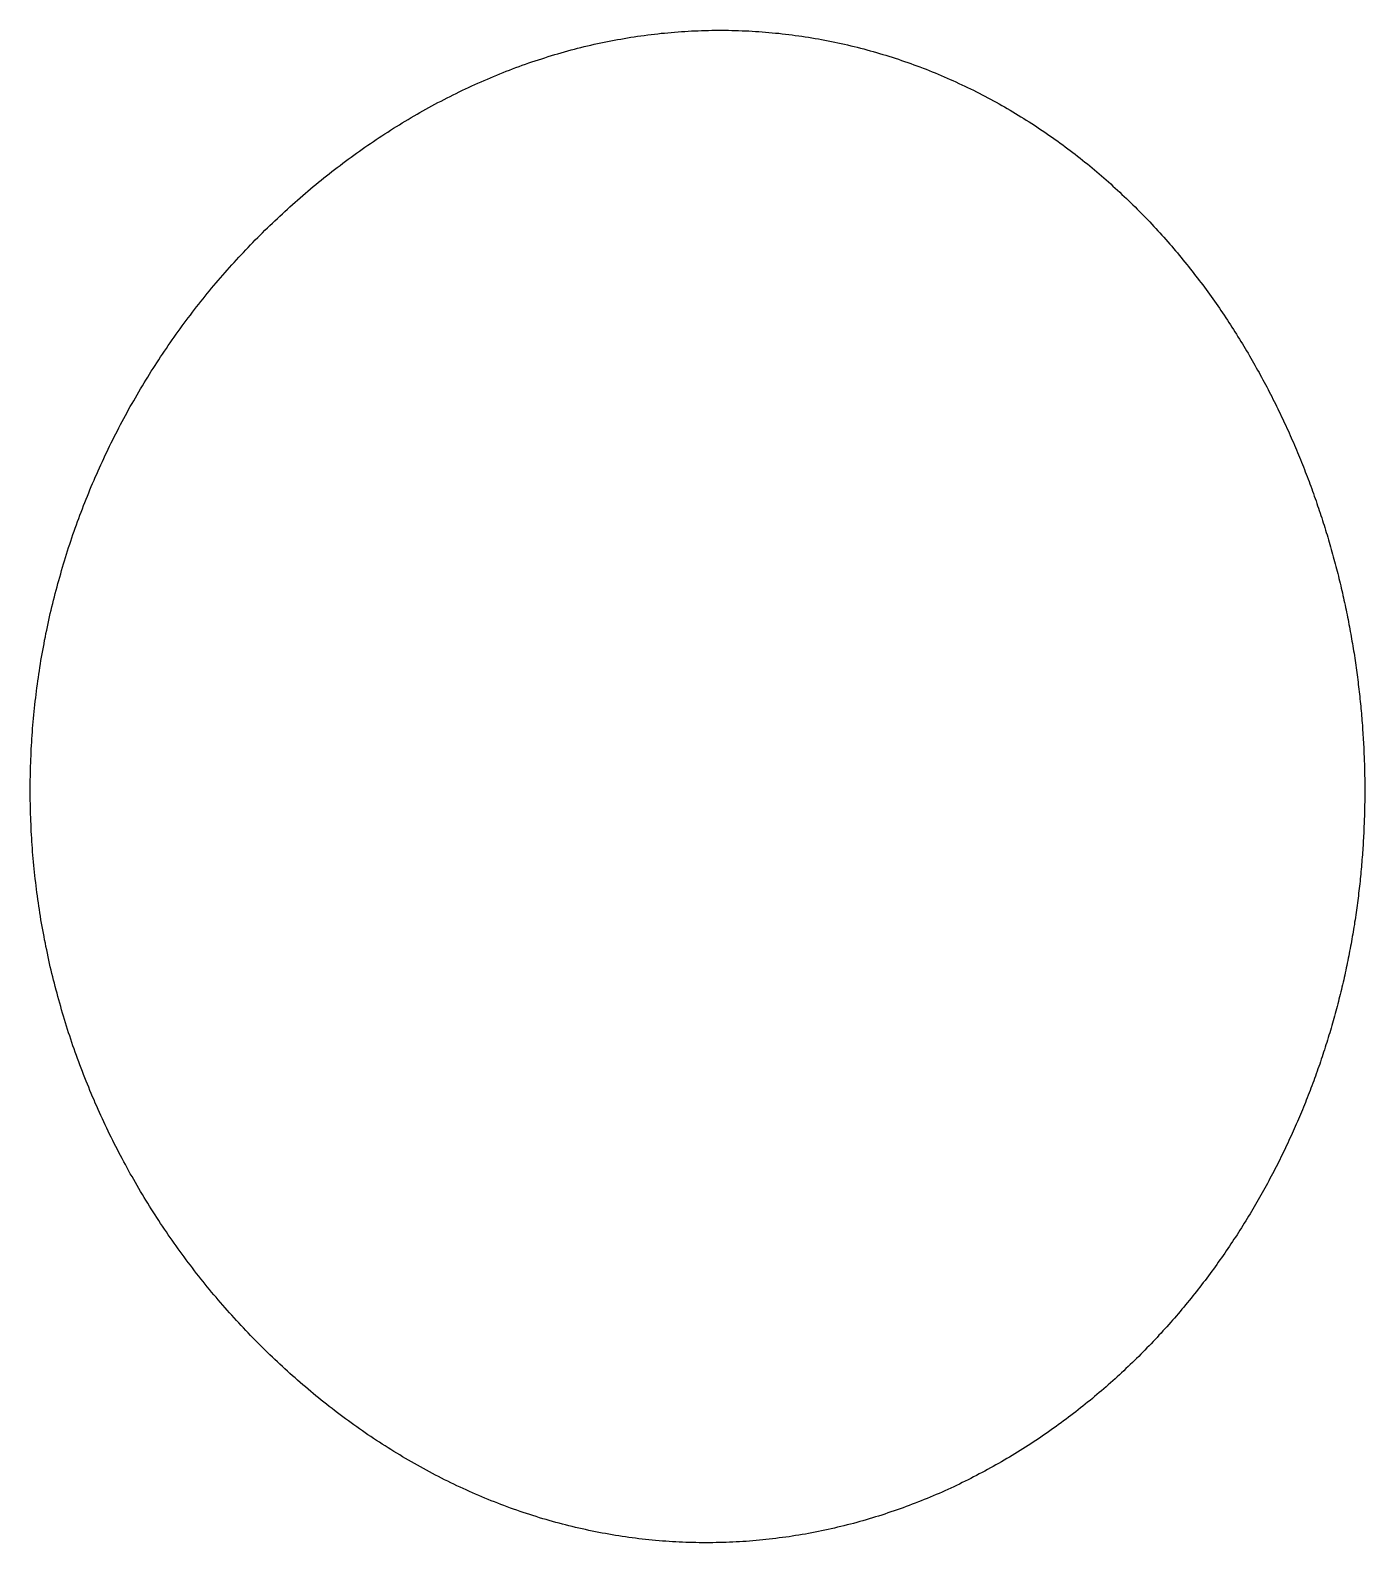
# Model space of a CAD drawing. Header units: metres. Extents: x -101 to 71, y -97 to 98.
import ezdxf

# ---------------------------------------------------------------- set-up
doc = ezdxf.new("R2010")
doc.units = ezdxf.units.M

msp = doc.modelspace()

# ---------------------------------------------------------------- linework, layer by layer
msp.add_lwpolyline([(70.6, 0), (70.6, -0.31), (70.6, -0.62), (70.59, -0.92), (70.59, -1.23), (70.59, -1.54), (70.58, -1.85), (70.58, -2.16), (70.57, -2.46), (70.57, -2.77), (70.56, -3.08), (70.55, -3.39), (70.54, -3.7), (70.53, -4), (70.52, -4.31), (70.5, -4.62), (70.49, -4.93), (70.48, -5.24), (70.46, -5.55), (70.45, -5.85), (70.43, -6.16), (70.41, -6.47), (70.4, -6.78), (70.38, -7.09), (70.36, -7.39), (70.34, -7.7), (70.31, -8.01), (70.29, -8.32), (70.27, -8.63), (70.24, -8.94), (70.22, -9.24), (70.19, -9.55), (70.17, -9.86), (70.14, -10.17), (70.11, -10.48), (70.08, -10.79), (70.05, -11.09), (70.02, -11.4), (69.99, -11.71), (69.95, -12.02), (69.92, -12.33), (69.88, -12.64), (69.85, -12.95), (69.81, -13.25), (69.78, -13.56), (69.74, -13.87), (69.7, -14.18), (69.66, -14.49), (69.62, -14.8), (69.57, -15.11), (69.53, -15.41), (69.49, -15.72), (69.44, -16.03), (69.4, -16.34), (69.35, -16.65), (69.3, -16.96), (69.26, -17.27), (69.21, -17.58), (69.16, -17.88), (69.1, -18.19), (69.05, -18.5), (69, -18.81), (68.95, -19.12), (68.89, -19.43), (68.84, -19.74), (68.78, -20.05), (68.72, -20.36), (68.66, -20.67), (68.6, -20.97), (68.54, -21.28), (68.48, -21.59), (68.42, -21.9), (68.36, -22.21), (68.29, -22.52), (68.23, -22.83), (68.16, -23.14), (68.09, -23.45), (68.03, -23.76), (67.96, -24.06), (67.89, -24.37), (67.82, -24.68), (67.74, -24.99), (67.67, -25.3), (67.6, -25.61), (67.52, -25.92), (67.45, -26.23), (67.37, -26.54), (67.29, -26.85), (67.21, -27.16), (67.13, -27.46), (67.05, -27.77), (66.97, -28.08), (66.89, -28.39), (66.8, -28.7), (66.72, -29.01), (66.63, -29.32), (66.55, -29.63), (66.46, -29.94), (66.37, -30.25), (66.28, -30.56), (66.19, -30.86), (66.1, -31.17), (66, -31.48), (65.91, -31.79), (65.82, -32.1), (65.72, -32.41), (65.62, -32.72), (65.52, -33.03), (65.42, -33.34), (65.32, -33.64), (65.22, -33.95), (65.12, -34.26), (65.02, -34.57), (64.91, -34.88), (64.81, -35.19), (64.7, -35.5), (64.59, -35.8), (64.48, -36.11), (64.37, -36.42), (64.26, -36.73), (64.15, -37.04), (64.04, -37.35), (63.92, -37.65), (63.81, -37.96), (63.69, -38.27), (63.58, -38.58), (63.46, -38.89), (63.34, -39.19), (63.22, -39.5), (63.09, -39.81), (62.97, -40.12), (62.85, -40.42), (62.72, -40.73), (62.6, -41.04), (62.47, -41.35), (62.34, -41.65), (62.21, -41.96), (62.08, -42.27), (61.95, -42.57), (61.81, -42.88), (61.68, -43.19), (61.54, -43.49), (61.41, -43.8), (61.27, -44.11), (61.13, -44.41), (60.99, -44.72), (60.85, -45.02), (60.7, -45.33), (60.56, -45.64), (60.42, -45.94), (60.27, -46.25), (60.12, -46.55), (59.97, -46.86), (59.82, -47.16), (59.67, -47.47), (59.52, -47.77), (59.37, -48.08), (59.21, -48.38), (59.06, -48.68), (58.9, -48.99), (58.74, -49.29), (58.58, -49.59), (58.42, -49.9), (58.26, -50.2), (58.1, -50.5), (57.93, -50.81), (57.77, -51.11), (57.6, -51.41), (57.43, -51.71), (57.26, -52.01), (57.09, -52.31), (56.92, -52.62), (56.75, -52.92), (56.57, -53.22), (56.4, -53.52), (56.22, -53.82), (56.04, -54.12), (55.86, -54.42), (55.68, -54.72), (55.5, -55.02), (55.32, -55.32), (55.13, -55.61), (54.94, -55.91), (54.76, -56.21), (54.57, -56.51), (54.38, -56.8), (54.19, -57.1), (53.99, -57.4), (53.8, -57.69), (53.61, -57.99), (53.41, -58.29), (53.21, -58.58), (53.01, -58.88), (52.81, -59.17), (52.61, -59.46), (52.41, -59.76), (52.2, -60.05), (52, -60.34), (51.79, -60.64), (51.58, -60.93), (51.37, -61.22), (51.16, -61.51), (50.95, -61.8), (50.73, -62.09), (50.52, -62.38), (50.3, -62.67), (50.08, -62.96), (49.86, -63.25), (49.64, -63.54), (49.42, -63.83), (49.2, -64.11), (48.97, -64.4), (48.74, -64.69), (48.52, -64.97), (48.29, -65.26), (48.06, -65.54), (47.82, -65.82), (47.59, -66.11), (47.36, -66.39), (47.12, -66.67), (46.88, -66.95), (46.64, -67.24), (46.4, -67.52), (46.16, -67.8), (45.92, -68.07), (45.67, -68.35), (45.43, -68.63), (45.18, -68.91), (44.93, -69.19), (44.68, -69.46), (44.43, -69.74), (44.17, -70.01), (43.92, -70.29), (43.66, -70.56), (43.41, -70.83), (43.15, -71.1), (42.89, -71.37), (42.62, -71.64), (42.36, -71.91), (42.1, -72.18), (41.83, -72.45), (41.56, -72.72), (41.29, -72.98), (41.02, -73.25), (40.75, -73.51), (40.48, -73.78), (40.2, -74.04), (39.92, -74.3), (39.65, -74.57), (39.37, -74.83), (39.09, -75.09), (38.8, -75.34), (38.52, -75.6), (38.24, -75.86), (37.95, -76.12), (37.66, -76.37), (37.37, -76.62), (37.08, -76.88), (36.79, -77.13), (36.5, -77.38), (36.2, -77.63), (35.9, -77.88), (35.61, -78.13), (35.31, -78.38), (35, -78.62), (34.7, -78.87), (34.4, -79.11), (34.09, -79.35), (33.79, -79.6), (33.48, -79.84), (33.17, -80.08), (32.86, -80.31), (32.54, -80.55), (32.23, -80.79), (31.92, -81.02), (31.6, -81.26), (31.28, -81.49), (30.96, -81.72), (30.64, -81.95), (30.32, -82.18), (29.99, -82.41), (29.67, -82.63), (29.34, -82.86), (29.01, -83.08), (28.68, -83.3), (28.35, -83.52), (28.02, -83.74), (27.69, -83.96), (27.35, -84.18), (27.01, -84.39), (26.68, -84.61), (26.34, -84.82), (26, -85.03), (25.66, -85.24), (25.31, -85.45), (24.97, -85.66), (24.62, -85.86), (24.27, -86.07), (23.92, -86.27), (23.57, -86.47), (23.22, -86.67), (22.87, -86.87), (22.52, -87.06), (22.16, -87.26), (21.8, -87.45), (21.45, -87.64), (21.09, -87.83), (20.73, -88.02), (20.36, -88.21), (20, -88.39), (19.64, -88.58), (19.27, -88.76), (18.9, -88.94), (18.54, -89.12), (18.17, -89.29), (17.8, -89.47), (17.42, -89.64), (17.05, -89.81), (16.68, -89.98), (16.3, -90.15), (15.93, -90.32), (15.55, -90.48), (15.17, -90.64), (14.79, -90.8), (14.41, -90.96), (14.02, -91.12), (13.64, -91.27), (13.26, -91.42), (12.87, -91.58), (12.48, -91.72), (12.1, -91.87), (11.71, -92.02), (11.32, -92.16), (10.92, -92.3), (10.53, -92.44), (10.14, -92.58), (9.74, -92.71), (9.35, -92.84), (8.95, -92.97), (8.55, -93.1), (8.16, -93.23), (7.76, -93.35), (7.36, -93.48), (6.96, -93.6), (6.55, -93.71), (6.15, -93.83), (5.75, -93.94), (5.34, -94.06), (4.94, -94.17), (4.53, -94.27), (4.12, -94.38), (3.71, -94.48), (3.3, -94.58), (2.89, -94.68), (2.48, -94.78), (2.07, -94.87), (1.66, -94.96), (1.24, -95.05), (0.83, -95.14), (0.42, -95.22), (0, -95.3), (-0.42, -95.38), (-0.83, -95.46), (-1.25, -95.54), (-1.67, -95.61), (-2.09, -95.68), (-2.51, -95.75), (-2.93, -95.81), (-3.35, -95.88), (-3.77, -95.94), (-4.19, -96), (-4.61, -96.05), (-5.04, -96.11), (-5.46, -96.16), (-5.88, -96.21), (-6.31, -96.25), (-6.73, -96.3), (-7.16, -96.34), (-7.59, -96.38), (-8.01, -96.41), (-8.44, -96.45), (-8.87, -96.48), (-9.29, -96.51), (-9.72, -96.54), (-10.15, -96.56), (-10.58, -96.58), (-11.01, -96.6), (-11.44, -96.62), (-11.86, -96.63), (-12.29, -96.64), (-12.72, -96.65), (-13.15, -96.66), (-13.58, -96.66), (-14.02, -96.66), (-14.45, -96.66), (-14.88, -96.66), (-15.31, -96.65), (-15.74, -96.64), (-16.17, -96.63), (-16.6, -96.61), (-17.03, -96.6), (-17.46, -96.58), (-17.9, -96.56), (-18.33, -96.53), (-18.76, -96.5), (-19.19, -96.47), (-19.62, -96.44), (-20.05, -96.41), (-20.48, -96.37), (-20.91, -96.33), (-21.35, -96.29), (-21.78, -96.24), (-22.21, -96.19), (-22.64, -96.14), (-23.07, -96.09), (-23.5, -96.03), (-23.93, -95.97), (-24.36, -95.91), (-24.79, -95.85), (-25.22, -95.78), (-25.65, -95.72), (-26.08, -95.64), (-26.5, -95.57), (-26.93, -95.49), (-27.36, -95.42), (-27.79, -95.33), (-28.21, -95.25), (-28.64, -95.16), (-29.07, -95.08), (-29.49, -94.98), (-29.92, -94.89), (-30.34, -94.79), (-30.77, -94.69), (-31.19, -94.59), (-31.62, -94.49), (-32.04, -94.38), (-32.46, -94.27), (-32.88, -94.16), (-33.3, -94.05), (-33.72, -93.93), (-34.14, -93.81), (-34.56, -93.69), (-34.98, -93.57), (-35.4, -93.44), (-35.82, -93.31), (-36.24, -93.18), (-36.65, -93.05), (-37.07, -92.91), (-37.48, -92.77), (-37.9, -92.63), (-38.31, -92.49), (-38.72, -92.34), (-39.13, -92.2), (-39.55, -92.04), (-39.96, -91.89), (-40.37, -91.74), (-40.77, -91.58), (-41.18, -91.42), (-41.59, -91.26), (-42, -91.09), (-42.4, -90.93), (-42.8, -90.76), (-43.21, -90.59), (-43.61, -90.42), (-44.01, -90.24), (-44.41, -90.06), (-44.81, -89.88), (-45.21, -89.7), (-45.61, -89.52), (-46.01, -89.33), (-46.4, -89.14), (-46.8, -88.95), (-47.19, -88.76), (-47.59, -88.56), (-47.98, -88.36), (-48.37, -88.17), (-48.76, -87.96), (-49.15, -87.76), (-49.54, -87.55), (-49.92, -87.35), (-50.31, -87.14), (-50.69, -86.93), (-51.08, -86.71), (-51.46, -86.5), (-51.84, -86.28), (-52.22, -86.06), (-52.6, -85.84), (-52.98, -85.61), (-53.36, -85.39), (-53.73, -85.16), (-54.11, -84.93), (-54.48, -84.7), (-54.85, -84.47), (-55.22, -84.23), (-55.6, -84), (-55.96, -83.76), (-56.33, -83.52), (-56.7, -83.27), (-57.06, -83.03), (-57.43, -82.78), (-57.79, -82.53), (-58.15, -82.29), (-58.51, -82.03), (-58.87, -81.78), (-59.23, -81.53), (-59.59, -81.27), (-59.94, -81.01), (-60.3, -80.75), (-60.65, -80.49), (-61, -80.23), (-61.36, -79.96), (-61.71, -79.69), (-62.05, -79.42), (-62.4, -79.15), (-62.75, -78.88), (-63.09, -78.61), (-63.43, -78.33), (-63.78, -78.06), (-64.12, -77.78), (-64.46, -77.5), (-64.79, -77.22), (-65.13, -76.94), (-65.47, -76.65), (-65.8, -76.37), (-66.13, -76.08), (-66.47, -75.79), (-66.8, -75.5), (-67.13, -75.21), (-67.45, -74.91), (-67.78, -74.62), (-68.11, -74.32), (-68.43, -74.03), (-68.75, -73.73), (-69.07, -73.43), (-69.39, -73.12), (-69.71, -72.82), (-70.03, -72.52), (-70.34, -72.21), (-70.66, -71.9), (-70.97, -71.59), (-71.28, -71.28), (-71.59, -70.97), (-71.9, -70.66), (-72.21, -70.34), (-72.52, -70.03), (-72.82, -69.71), (-73.12, -69.39), (-73.43, -69.07), (-73.73, -68.75), (-74.03, -68.43), (-74.32, -68.11), (-74.62, -67.78), (-74.92, -67.45), (-75.21, -67.13), (-75.5, -66.8), (-75.79, -66.47), (-76.08, -66.14), (-76.37, -65.8), (-76.66, -65.47), (-76.94, -65.14), (-77.22, -64.8), (-77.51, -64.46), (-77.79, -64.12), (-78.07, -63.78), (-78.34, -63.44), (-78.62, -63.1), (-78.89, -62.76), (-79.17, -62.41), (-79.44, -62.06), (-79.71, -61.72), (-79.98, -61.37), (-80.24, -61.02), (-80.51, -60.67), (-80.77, -60.32), (-81.04, -59.96), (-81.3, -59.61), (-81.56, -59.25), (-81.81, -58.9), (-82.07, -58.54), (-82.33, -58.18), (-82.58, -57.82), (-82.83, -57.46), (-83.08, -57.1), (-83.33, -56.74), (-83.57, -56.37), (-83.82, -56.01), (-84.06, -55.64), (-84.31, -55.27), (-84.55, -54.9), (-84.78, -54.54), (-85.02, -54.16), (-85.26, -53.79), (-85.49, -53.42), (-85.72, -53.05), (-85.95, -52.67), (-86.18, -52.3), (-86.41, -51.92), (-86.64, -51.54), (-86.86, -51.16), (-87.08, -50.79), (-87.3, -50.4), (-87.52, -50.02), (-87.74, -49.64), (-87.96, -49.26), (-88.17, -48.87), (-88.38, -48.49), (-88.59, -48.1), (-88.8, -47.72), (-89.01, -47.33), (-89.22, -46.94), (-89.42, -46.55), (-89.62, -46.16), (-89.82, -45.77), (-90.02, -45.37), (-90.22, -44.98), (-90.41, -44.59), (-90.61, -44.19), (-90.8, -43.8), (-90.99, -43.4), (-91.18, -43), (-91.36, -42.6), (-91.55, -42.2), (-91.73, -41.8), (-91.91, -41.4), (-92.09, -41), (-92.27, -40.6), (-92.45, -40.2), (-92.62, -39.79), (-92.8, -39.39), (-92.97, -38.98), (-93.14, -38.58), (-93.3, -38.17), (-93.47, -37.76), (-93.63, -37.36), (-93.79, -36.95), (-93.96, -36.54), (-94.11, -36.13), (-94.27, -35.72), (-94.43, -35.3), (-94.58, -34.89), (-94.73, -34.48), (-94.88, -34.07), (-95.03, -33.65), (-95.17, -33.24), (-95.32, -32.82), (-95.46, -32.4), (-95.6, -31.99), (-95.74, -31.57), (-95.88, -31.15), (-96.01, -30.73), (-96.14, -30.31), (-96.28, -29.89), (-96.4, -29.47), (-96.53, -29.05), (-96.66, -28.63), (-96.78, -28.21), (-96.9, -27.79), (-97.02, -27.36), (-97.14, -26.94), (-97.26, -26.52), (-97.37, -26.09), (-97.49, -25.67), (-97.6, -25.24), (-97.71, -24.81), (-97.81, -24.39), (-97.92, -23.96), (-98.02, -23.53), (-98.13, -23.11), (-98.23, -22.68), (-98.32, -22.25), (-98.42, -21.82), (-98.51, -21.39), (-98.61, -20.96), (-98.7, -20.53), (-98.79, -20.1), (-98.87, -19.67), (-98.96, -19.24), (-99.04, -18.8), (-99.12, -18.37), (-99.2, -17.94), (-99.28, -17.51), (-99.35, -17.07), (-99.43, -16.64), (-99.5, -16.2), (-99.57, -15.77), (-99.64, -15.34), (-99.7, -14.9), (-99.77, -14.47), (-99.83, -14.03), (-99.89, -13.59), (-99.95, -13.16), (-100, -12.72), (-100.06, -12.29), (-100.11, -11.85), (-100.16, -11.41), (-100.21, -10.97), (-100.26, -10.54), (-100.3, -10.1), (-100.35, -9.66), (-100.39, -9.22), (-100.43, -8.79), (-100.46, -8.35), (-100.5, -7.91), (-100.53, -7.47), (-100.56, -7.03), (-100.59, -6.59), (-100.62, -6.15), (-100.65, -5.72), (-100.67, -5.28), (-100.69, -4.84), (-100.71, -4.4), (-100.73, -3.96), (-100.75, -3.52), (-100.76, -3.08), (-100.77, -2.64), (-100.79, -2.2), (-100.79, -1.76), (-100.8, -1.32), (-100.81, -0.88), (-100.81, -0.44), (-100.81, 0), (-100.81, 0.44), (-100.81, 0.88), (-100.8, 1.32), (-100.79, 1.76), (-100.79, 2.2), (-100.77, 2.64), (-100.76, 3.08), (-100.75, 3.52), (-100.73, 3.96), (-100.71, 4.4), (-100.69, 4.84), (-100.67, 5.28), (-100.65, 5.72), (-100.62, 6.15), (-100.59, 6.59), (-100.56, 7.03), (-100.53, 7.47), (-100.5, 7.91), (-100.46, 8.35), (-100.43, 8.79), (-100.39, 9.22), (-100.35, 9.66), (-100.3, 10.1), (-100.26, 10.54), (-100.21, 10.97), (-100.16, 11.41), (-100.11, 11.85), (-100.06, 12.29), (-100, 12.72), (-99.95, 13.16), (-99.89, 13.59), (-99.83, 14.03), (-99.77, 14.47), (-99.7, 14.9), (-99.64, 15.34), (-99.57, 15.77), (-99.5, 16.2), (-99.43, 16.64), (-99.35, 17.07), (-99.28, 17.51), (-99.2, 17.94), (-99.12, 18.37), (-99.04, 18.8), (-98.96, 19.24), (-98.87, 19.67), (-98.79, 20.1), (-98.7, 20.53), (-98.61, 20.96), (-98.51, 21.39), (-98.42, 21.82), (-98.32, 22.25), (-98.23, 22.68), (-98.13, 23.11), (-98.02, 23.53), (-97.92, 23.96), (-97.81, 24.39), (-97.71, 24.81), (-97.6, 25.24), (-97.49, 25.67), (-97.37, 26.09), (-97.26, 26.52), (-97.14, 26.94), (-97.02, 27.36), (-96.9, 27.79), (-96.78, 28.21), (-96.66, 28.63), (-96.53, 29.05), (-96.4, 29.47), (-96.28, 29.89), (-96.14, 30.31), (-96.01, 30.73), (-95.88, 31.15), (-95.74, 31.57), (-95.6, 31.99), (-95.46, 32.4), (-95.32, 32.82), (-95.17, 33.24), (-95.03, 33.65), (-94.88, 34.07), (-94.73, 34.48), (-94.58, 34.89), (-94.43, 35.3), (-94.27, 35.72), (-94.11, 36.13), (-93.96, 36.54), (-93.79, 36.95), (-93.63, 37.36), (-93.47, 37.76), (-93.3, 38.17), (-93.14, 38.58), (-92.97, 38.98), (-92.8, 39.39), (-92.62, 39.79), (-92.45, 40.2), (-92.27, 40.6), (-92.09, 41), (-91.91, 41.4), (-91.73, 41.8), (-91.55, 42.2), (-91.36, 42.6), (-91.18, 43), (-90.99, 43.4), (-90.8, 43.8), (-90.61, 44.19), (-90.41, 44.59), (-90.22, 44.98), (-90.02, 45.37), (-89.82, 45.77), (-89.62, 46.16), (-89.42, 46.55), (-89.22, 46.94), (-89.01, 47.33), (-88.8, 47.72), (-88.59, 48.1), (-88.38, 48.49), (-88.17, 48.87), (-87.96, 49.26), (-87.74, 49.64), (-87.52, 50.02), (-87.3, 50.4), (-87.08, 50.79), (-86.86, 51.16), (-86.64, 51.54), (-86.41, 51.92), (-86.18, 52.3), (-85.95, 52.67), (-85.72, 53.05), (-85.49, 53.42), (-85.26, 53.79), (-85.02, 54.16), (-84.78, 54.54), (-84.55, 54.9), (-84.31, 55.27), (-84.06, 55.64), (-83.82, 56.01), (-83.57, 56.37), (-83.33, 56.74), (-83.08, 57.1), (-82.83, 57.46), (-82.58, 57.82), (-82.33, 58.18), (-82.07, 58.54), (-81.81, 58.9), (-81.56, 59.25), (-81.3, 59.61), (-81.04, 59.96), (-80.77, 60.32), (-80.51, 60.67), (-80.24, 61.02), (-79.98, 61.37), (-79.71, 61.72), (-79.44, 62.06), (-79.17, 62.41), (-78.89, 62.76), (-78.62, 63.1), (-78.34, 63.44), (-78.07, 63.78), (-77.79, 64.12), (-77.51, 64.46), (-77.22, 64.8), (-76.94, 65.14), (-76.66, 65.47), (-76.37, 65.8), (-76.08, 66.14), (-75.79, 66.47), (-75.5, 66.8), (-75.21, 67.13), (-74.92, 67.45), (-74.62, 67.78), (-74.32, 68.11), (-74.03, 68.43), (-73.73, 68.75), (-73.43, 69.07), (-73.12, 69.39), (-72.82, 69.71), (-72.52, 70.03), (-72.21, 70.34), (-71.9, 70.66), (-71.59, 70.97), (-71.28, 71.28), (-70.97, 71.59), (-70.66, 71.9), (-70.34, 72.21), (-70.03, 72.52), (-69.71, 72.82), (-69.39, 73.12), (-69.07, 73.43), (-68.75, 73.73), (-68.43, 74.03), (-68.11, 74.32), (-67.78, 74.62), (-67.45, 74.92), (-67.13, 75.21), (-66.8, 75.5), (-66.47, 75.79), (-66.14, 76.08), (-65.8, 76.37), (-65.47, 76.66), (-65.14, 76.94), (-64.8, 77.22), (-64.46, 77.51), (-64.12, 77.79), (-63.78, 78.07), (-63.44, 78.34), (-63.1, 78.62), (-62.75, 78.89), (-62.41, 79.17), (-62.06, 79.44), (-61.72, 79.71), (-61.37, 79.98), (-61.02, 80.24), (-60.67, 80.51), (-60.31, 80.77), (-59.96, 81.03), (-59.61, 81.29), (-59.25, 81.55), (-58.89, 81.81), (-58.54, 82.06), (-58.18, 82.32), (-57.82, 82.57), (-57.45, 82.82), (-57.09, 83.07), (-56.73, 83.31), (-56.36, 83.56), (-56, 83.8), (-55.63, 84.05), (-55.26, 84.29), (-54.89, 84.52), (-54.52, 84.76), (-54.15, 85), (-53.77, 85.23), (-53.4, 85.46), (-53.03, 85.69), (-52.65, 85.92), (-52.27, 86.14), (-51.89, 86.37), (-51.51, 86.59), (-51.13, 86.81), (-50.75, 87.03), (-50.37, 87.24), (-49.99, 87.46), (-49.6, 87.67), (-49.22, 87.88), (-48.83, 88.09), (-48.44, 88.3), (-48.05, 88.5), (-47.66, 88.7), (-47.27, 88.9), (-46.88, 89.1), (-46.49, 89.3), (-46.09, 89.49), (-45.7, 89.69), (-45.3, 89.88), (-44.91, 90.07), (-44.51, 90.25), (-44.11, 90.44), (-43.71, 90.62), (-43.31, 90.8), (-42.91, 90.98), (-42.51, 91.15), (-42.1, 91.33), (-41.7, 91.5), (-41.29, 91.67), (-40.89, 91.84), (-40.48, 92), (-40.07, 92.16), (-39.67, 92.32), (-39.26, 92.48), (-38.85, 92.64), (-38.44, 92.79), (-38.02, 92.94), (-37.61, 93.09), (-37.2, 93.24), (-36.79, 93.39), (-36.37, 93.53), (-35.96, 93.67), (-35.54, 93.81), (-35.12, 93.94), (-34.71, 94.07), (-34.29, 94.21), (-33.87, 94.33), (-33.45, 94.46), (-33.03, 94.58), (-32.61, 94.71), (-32.19, 94.82), (-31.77, 94.94), (-31.34, 95.06), (-30.92, 95.17), (-30.5, 95.28), (-30.07, 95.38), (-29.65, 95.49), (-29.22, 95.59), (-28.8, 95.69), (-28.37, 95.79), (-27.95, 95.88), (-27.52, 95.97), (-27.09, 96.06), (-26.66, 96.15), (-26.24, 96.23), (-25.81, 96.32), (-25.38, 96.4), (-24.95, 96.47), (-24.52, 96.55), (-24.09, 96.62), (-23.66, 96.69), (-23.23, 96.76), (-22.8, 96.82), (-22.37, 96.88), (-21.94, 96.94), (-21.5, 97), (-21.07, 97.05), (-20.64, 97.1), (-20.21, 97.15), (-19.78, 97.2), (-19.34, 97.24), (-18.91, 97.28), (-18.48, 97.32), (-18.04, 97.36), (-17.61, 97.39), (-17.18, 97.42), (-16.75, 97.45), (-16.31, 97.48), (-15.88, 97.5), (-15.45, 97.52), (-15.01, 97.54), (-14.58, 97.56), (-14.15, 97.57), (-13.71, 97.58), (-13.28, 97.59), (-12.85, 97.59), (-12.42, 97.59), (-11.98, 97.59), (-11.55, 97.59), (-11.12, 97.59), (-10.69, 97.58), (-10.25, 97.57), (-9.82, 97.55), (-9.39, 97.54), (-8.96, 97.52), (-8.53, 97.5), (-8.1, 97.48), (-7.67, 97.45), (-7.24, 97.42), (-6.81, 97.39), (-6.38, 97.36), (-5.95, 97.32), (-5.52, 97.28), (-5.1, 97.24), (-4.67, 97.2), (-4.24, 97.15), (-3.82, 97.1), (-3.39, 97.05), (-2.96, 97), (-2.54, 96.94), (-2.11, 96.88), (-1.69, 96.82), (-1.27, 96.76), (-0.84, 96.69), (-0.42, 96.62), (0, 96.55), (0.42, 96.48), (0.84, 96.4), (1.26, 96.32), (1.68, 96.24), (2.1, 96.16), (2.52, 96.07), (2.93, 95.99), (3.35, 95.9), (3.76, 95.8), (4.18, 95.71), (4.59, 95.61), (5.01, 95.51), (5.42, 95.41), (5.83, 95.3), (6.24, 95.19), (6.65, 95.09), (7.06, 94.97), (7.47, 94.86), (7.87, 94.74), (8.28, 94.62), (8.68, 94.5), (9.09, 94.38), (9.49, 94.25), (9.89, 94.13), (10.29, 94), (10.69, 93.86), (11.09, 93.73), (11.49, 93.59), (11.89, 93.45), (12.29, 93.31), (12.68, 93.17), (13.07, 93.03), (13.47, 92.88), (13.86, 92.73), (14.25, 92.58), (14.64, 92.42), (15.03, 92.27), (15.41, 92.11), (15.8, 91.95), (16.18, 91.79), (16.57, 91.62), (16.95, 91.46), (17.33, 91.29), (17.71, 91.12), (18.09, 90.95), (18.47, 90.77), (18.84, 90.6), (19.22, 90.42), (19.59, 90.24), (19.97, 90.06), (20.34, 89.88), (20.71, 89.69), (21.08, 89.5), (21.44, 89.31), (21.81, 89.12), (22.17, 88.93), (22.54, 88.74), (22.9, 88.54), (23.26, 88.34), (23.62, 88.14), (23.98, 87.94), (24.33, 87.74), (24.69, 87.53), (25.04, 87.33), (25.39, 87.12), (25.74, 86.91), (26.09, 86.7), (26.44, 86.48), (26.79, 86.27), (27.13, 86.05), (27.48, 85.83), (27.82, 85.61), (28.16, 85.39), (28.5, 85.17), (28.84, 84.95), (29.17, 84.72), (29.51, 84.49), (29.84, 84.26), (30.17, 84.03), (30.5, 83.8), (30.83, 83.57), (31.16, 83.34), (31.48, 83.1), (31.81, 82.86), (32.13, 82.62), (32.45, 82.38), (32.77, 82.14), (33.09, 81.9), (33.41, 81.66), (33.72, 81.41), (34.03, 81.16), (34.35, 80.92), (34.66, 80.67), (34.97, 80.42), (35.27, 80.17), (35.58, 79.91), (35.88, 79.66), (36.19, 79.4), (36.49, 79.15), (36.79, 78.89), (37.09, 78.63), (37.38, 78.37), (37.68, 78.11), (37.97, 77.85), (38.26, 77.59), (38.55, 77.32), (38.84, 77.06), (39.13, 76.79), (39.41, 76.52), (39.7, 76.26), (39.98, 75.99), (40.26, 75.72), (40.54, 75.45), (40.82, 75.18), (41.09, 74.9), (41.37, 74.63), (41.64, 74.35), (41.91, 74.08), (42.18, 73.8), (42.45, 73.53), (42.72, 73.25), (42.98, 72.97), (43.25, 72.69), (43.51, 72.41), (43.77, 72.13), (44.03, 71.85), (44.28, 71.56), (44.54, 71.28), (44.79, 71), (45.05, 70.71), (45.3, 70.42), (45.55, 70.14), (45.8, 69.85), (46.04, 69.56), (46.29, 69.28), (46.53, 68.99), (46.77, 68.7), (47.01, 68.41), (47.25, 68.12), (47.49, 67.82), (47.73, 67.53), (47.96, 67.24), (48.19, 66.95), (48.43, 66.65), (48.66, 66.36), (48.88, 66.06), (49.11, 65.77), (49.34, 65.47), (49.56, 65.18), (49.78, 64.88), (50, 64.58), (50.22, 64.28), (50.44, 63.99), (50.66, 63.69), (50.87, 63.39), (51.09, 63.09), (51.3, 62.79), (51.51, 62.49), (51.72, 62.19), (51.93, 61.88), (52.13, 61.58), (52.34, 61.28), (52.54, 60.98), (52.74, 60.68), (52.95, 60.37), (53.15, 60.07), (53.34, 59.77), (53.54, 59.46), (53.73, 59.16), (53.93, 58.85), (54.12, 58.55), (54.31, 58.24), (54.5, 57.94), (54.69, 57.63), (54.88, 57.33), (55.06, 57.02), (55.25, 56.71), (55.43, 56.41), (55.61, 56.1), (55.79, 55.79), (55.97, 55.48), (56.15, 55.18), (56.32, 54.87), (56.5, 54.56), (56.67, 54.25), (56.84, 53.94), (57.02, 53.63), (57.18, 53.33), (57.35, 53.02), (57.52, 52.71), (57.69, 52.4), (57.85, 52.09), (58.01, 51.78), (58.18, 51.47), (58.34, 51.16), (58.5, 50.85), (58.65, 50.54), (58.81, 50.23), (58.97, 49.92), (59.12, 49.61), (59.27, 49.3), (59.43, 48.99), (59.58, 48.68), (59.73, 48.36), (59.87, 48.05), (60.02, 47.74), (60.17, 47.43), (60.31, 47.12), (60.45, 46.81), (60.6, 46.5), (60.74, 46.19), (60.88, 45.87), (61.02, 45.56), (61.15, 45.25), (61.29, 44.94), (61.43, 44.63), (61.56, 44.32), (61.69, 44.01), (61.82, 43.69), (61.96, 43.38), (62.08, 43.07), (62.21, 42.76), (62.34, 42.45), (62.47, 42.13), (62.59, 41.82), (62.72, 41.51), (62.84, 41.2), (62.96, 40.89), (63.08, 40.57), (63.2, 40.26), (63.32, 39.95), (63.44, 39.64), (63.55, 39.33), (63.67, 39.02), (63.78, 38.7), (63.89, 38.39), (64.01, 38.08), (64.12, 37.77), (64.23, 37.46), (64.34, 37.14), (64.44, 36.83), (64.55, 36.52), (64.66, 36.21), (64.76, 35.9), (64.86, 35.59), (64.97, 35.27), (65.07, 34.96), (65.17, 34.65), (65.27, 34.34), (65.37, 34.03), (65.46, 33.72), (65.56, 33.4), (65.66, 33.09), (65.75, 32.78), (65.84, 32.47), (65.94, 32.16), (66.03, 31.85), (66.12, 31.54), (66.21, 31.23), (66.3, 30.91), (66.38, 30.6), (66.47, 30.29), (66.56, 29.98), (66.64, 29.67), (66.72, 29.36), (66.81, 29.05), (66.89, 28.74), (66.97, 28.43), (67.05, 28.12), (67.13, 27.81), (67.21, 27.49), (67.28, 27.18), (67.36, 26.87), (67.43, 26.56), (67.51, 26.25), (67.58, 25.94), (67.65, 25.63), (67.73, 25.32), (67.8, 25.01), (67.87, 24.7), (67.93, 24.39), (68, 24.08), (68.07, 23.77), (68.13, 23.46), (68.2, 23.15), (68.26, 22.84), (68.33, 22.53), (68.39, 22.22), (68.45, 21.91), (68.51, 21.6), (68.57, 21.29), (68.63, 20.98), (68.69, 20.67), (68.74, 20.36), (68.8, 20.05), (68.86, 19.74), (68.91, 19.43), (68.96, 19.13), (69.02, 18.82), (69.07, 18.51), (69.12, 18.2), (69.17, 17.89), (69.22, 17.58), (69.26, 17.27), (69.31, 16.96), (69.36, 16.65), (69.4, 16.34), (69.45, 16.03), (69.49, 15.72), (69.54, 15.42), (69.58, 15.11), (69.62, 14.8), (69.66, 14.49), (69.7, 14.18), (69.74, 13.87), (69.77, 13.56), (69.81, 13.25), (69.85, 12.95), (69.88, 12.64), (69.92, 12.33), (69.95, 12.02), (69.98, 11.71), (70.02, 11.4), (70.05, 11.09), (70.08, 10.79), (70.11, 10.48), (70.13, 10.17), (70.16, 9.86), (70.19, 9.55), (70.21, 9.24), (70.24, 8.94), (70.26, 8.63), (70.29, 8.32), (70.31, 8.01), (70.33, 7.7), (70.35, 7.39), (70.37, 7.09), (70.39, 6.78), (70.41, 6.47), (70.43, 6.16), (70.44, 5.85), (70.46, 5.55), (70.47, 5.24), (70.49, 4.93), (70.5, 4.62), (70.51, 4.31), (70.52, 4), (70.54, 3.7), (70.55, 3.39), (70.55, 3.08), (70.56, 2.77), (70.57, 2.46), (70.58, 2.16), (70.58, 1.85), (70.59, 1.54), (70.59, 1.23), (70.59, 0.92), (70.6, 0.62), (70.6, 0.31)], close=True)

doc.saveas('drawing.dxf')
